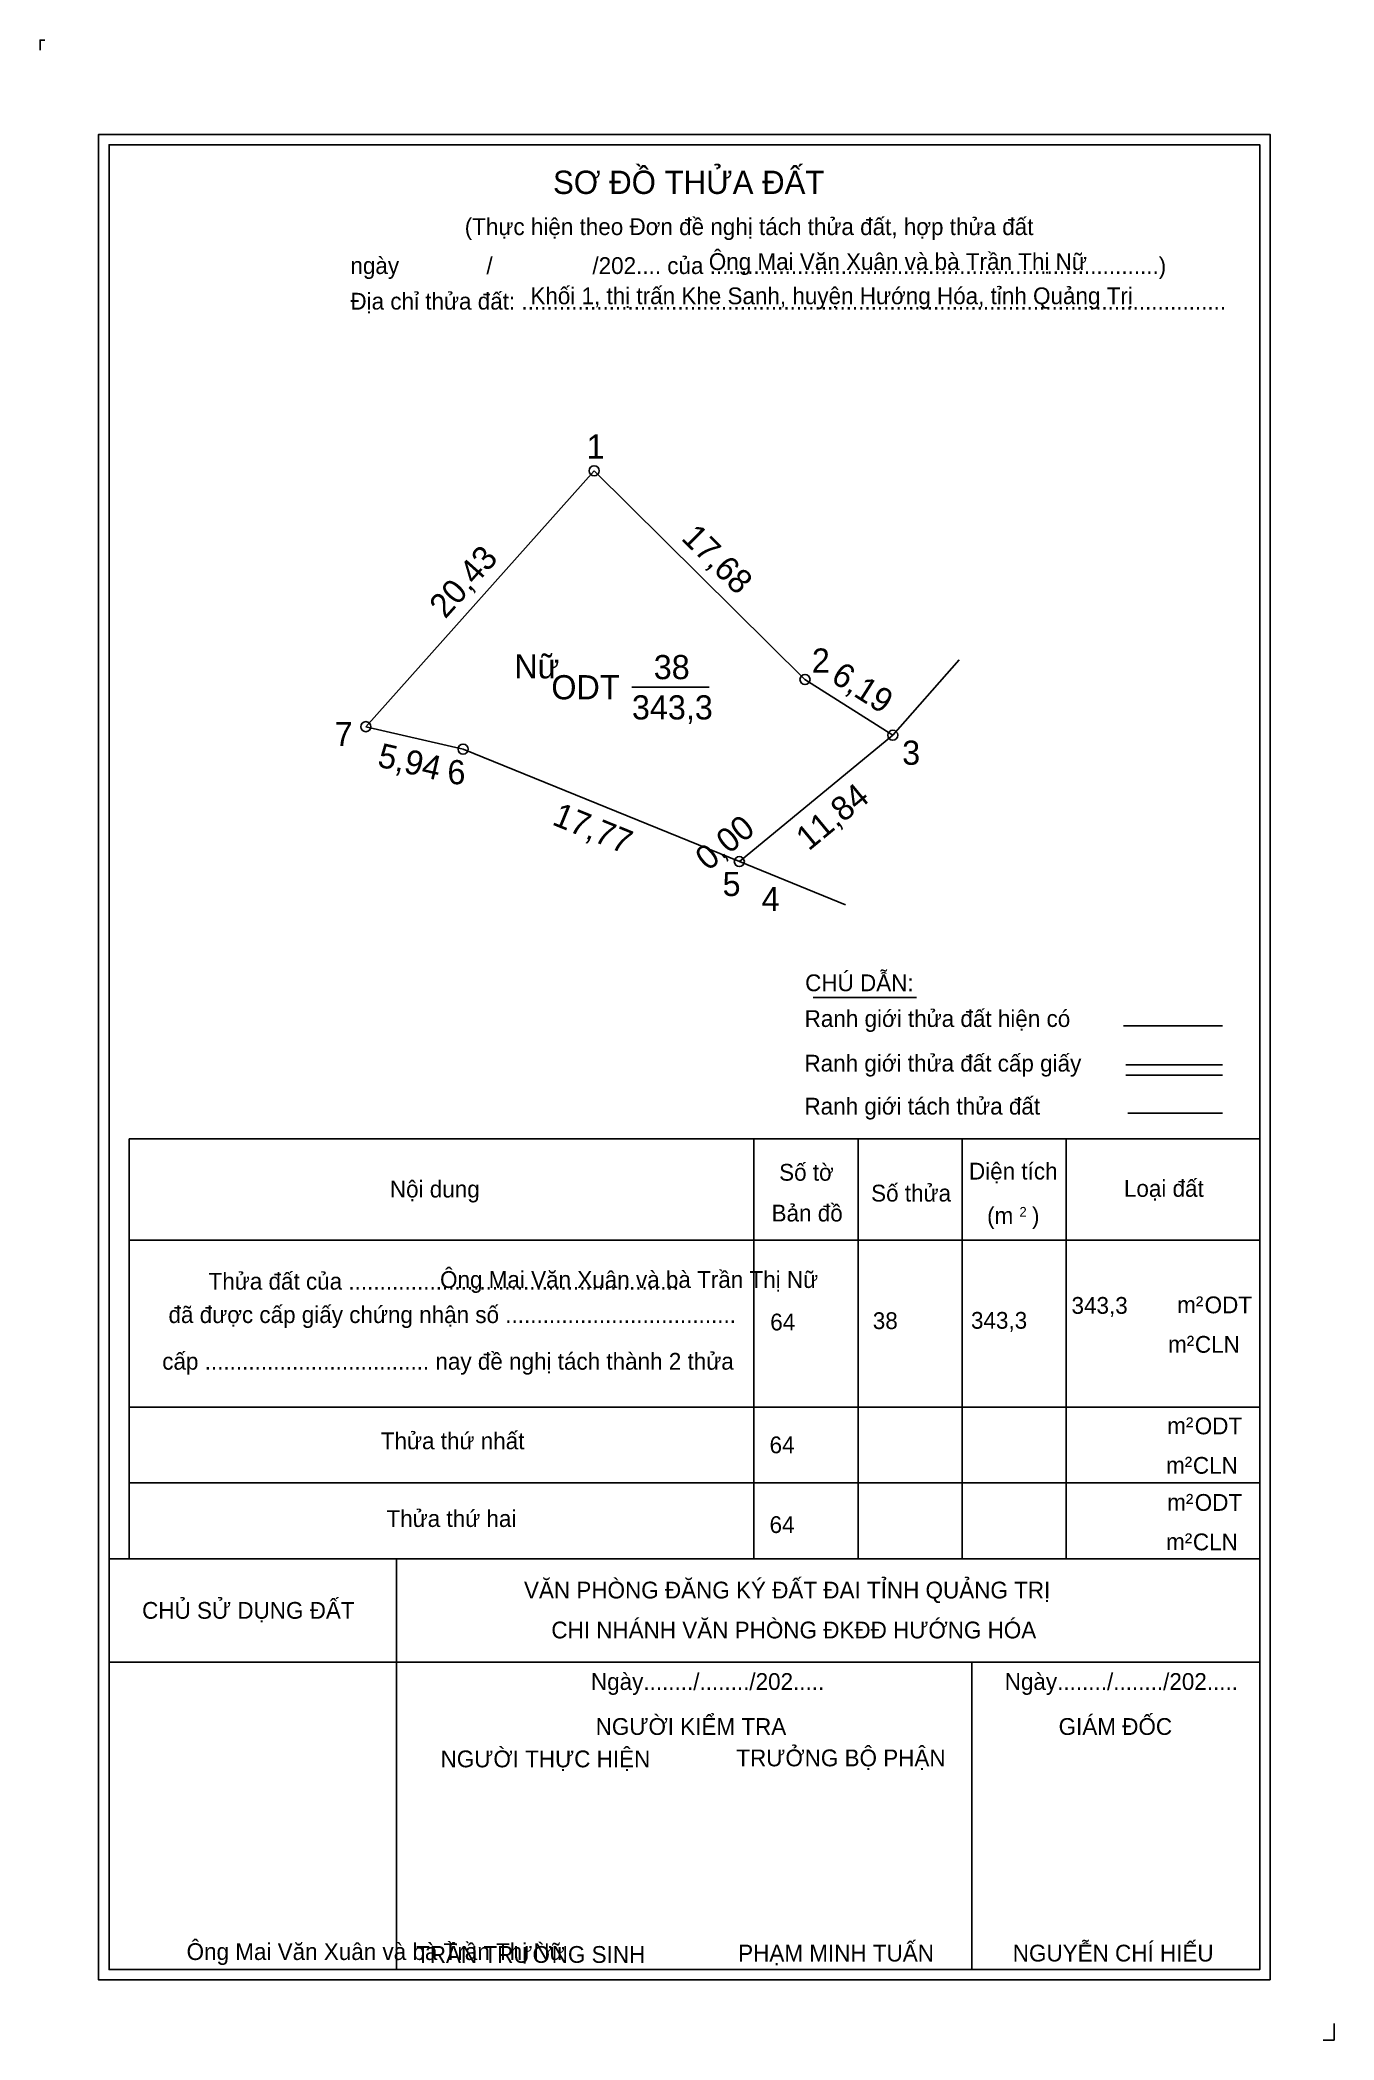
# Model space of a CAD drawing. Extents: x 551278 to 551355, y 1840172 to 1840291.
import ezdxf

# ---------------------------------------------------------------- set-up
doc = ezdxf.new("R2010")
doc.units = 0
for name, color, linetype in [('Level 10', 7, 'Continuous'), ('Level 20', 7, 'Continuous'), ('Level 6', 7, 'Continuous'), ('Level 60', 7, 'Continuous'), ('Level 61', 7, 'Continuous'), ('Level 63', 7, 'Continuous'), ('Level 8', 7, 'Continuous'), ('Level 9', 7, 'Continuous')]:
    doc.layers.add(name, color=color, linetype=linetype)

msp = doc.modelspace()

# ---------------------------------------------------------------- linework, layer by layer
at = {"layer": 'Level 10'}
for p, q in [((551296.94, 1840249.97), (551310.54, 1840265.22)), ((551310.54, 1840265.22), (551323.1, 1840252.78)), ((551328.33, 1840249.46), (551332.29, 1840253.95)), ((551323.1, 1840252.78), (551328.33, 1840249.46)), ((551302.73, 1840248.63), (551296.94, 1840249.97)), ((551319.19, 1840241.93), (551302.73, 1840248.63)), ((551328.33, 1840249.46), (551319.19, 1840241.93)), ((551319.19, 1840241.93), (551319.19, 1840241.93)), ((551319.19, 1840241.93), (551325.51, 1840239.36))]:
    msp.add_line(p, q, dxfattribs=at)
at = {"layer": 'Level 20'}
for centre in [(551310.54, 1840265.22), (551323.1, 1840252.78), (551296.94, 1840249.97), (551328.33, 1840249.46), (551302.73, 1840248.63), (551319.19, 1840241.93), (551319.19, 1840241.93)]:
    msp.add_circle(centre, 0.3, dxfattribs=at)
at = {"layer": 'Level 6'}
msp.add_line((551312.79, 1840252.32), (551317.4, 1840252.32), dxfattribs=at)
at = {"layer": 'Level 60'}
for p, q in [((551323.59, 1840233.84), (551329.75, 1840233.84)), ((551342.08, 1840232.15), (551347.98, 1840232.15)), ((551342.21, 1840229.82), (551347.98, 1840229.82)), ((551342.21, 1840229.2), (551347.98, 1840229.2)), ((551342.33, 1840226.95), (551347.98, 1840226.95)), ((551350.19, 1840225.41), (551282.84, 1840225.41)), ((551282.84, 1840225.41), (551282.84, 1840200.39)), ((551320.05, 1840225.41), (551320.05, 1840200.39)), ((551326.26, 1840225.41), (551326.26, 1840200.39)), ((551332.46, 1840225.41), (551332.46, 1840200.39)), ((551338.66, 1840225.41), (551338.66, 1840200.39)), ((551350.19, 1840200.39), (551350.19, 1840225.41)), ((551350.19, 1840219.38), (551282.84, 1840219.38)), ((551350.19, 1840209.42), (551282.84, 1840209.42)), ((551350.19, 1840204.91), (551282.84, 1840204.91)), ((551282.84, 1840200.39), (551350.19, 1840200.39)), ((551350.19, 1840200.39), (551282.84, 1840200.39)), ((551298.77, 1840200.39), (551298.77, 1840175.92)), ((551350.19, 1840194.24), (551281.64, 1840194.24)), ((551333.05, 1840194.24), (551333.05, 1840175.92))]:
    msp.add_line(p, q, dxfattribs=at)
for points in [[(551350.81, 1840175.3), (551281.02, 1840175.3), (551281.02, 1840285.26), (551350.81, 1840285.26)], [(551350.19, 1840175.92), (551281.64, 1840175.92), (551281.64, 1840284.64), (551350.19, 1840284.64)], [(551282.84, 1840200.39), (551350.19, 1840200.39), (551350.19, 1840225.41), (551282.84, 1840225.41)], [(551281.64, 1840175.92), (551350.19, 1840175.92), (551350.19, 1840200.39), (551281.64, 1840200.39)]]:
    msp.add_lwpolyline(points, close=True, dxfattribs=at)
at = {"layer": 'Level 61'}
for points in [[(551277.53, 1840290.27), (551277.53, 1840290.88), (551277.82, 1840290.88)], [(551354.62, 1840172.71), (551354.62, 1840171.72), (551353.98, 1840171.72)]]:
    msp.add_lwpolyline(points, dxfattribs=at)

# ---------------------------------------------------------------- texts
at = {"layer": 'Level 6'}
for s, p in [('Nữ', (551305.78, 1840252.85)), ('38', (551314.09, 1840252.8)), ('ODT', (551307.99, 1840251.6)), ('343,3', (551312.79, 1840250.4))]:
    msp.add_text(s, height=1.44, dxfattribs=at).set_placement(p)
at = {"layer": 'Level 60'}
for s, height, p in [('SƠ ĐỒ THỬA ĐẤT', 1.388, (551308.09, 1840281.71)), ('(Thực hiện theo Đơn đề nghị tách thửa đất, hợp thửa đất', 1, (551302.83, 1840279.26)), ('ngày              /                /202.... của ........................................................................)', 1, (551296.02, 1840276.94)), ('Địa chỉ thửa đất: .................................................................................................................', 1, (551296.02, 1840274.82)), ('CHÚ DẪN:', 1, (551323.11, 1840234.21)), ('Ranh giới thửa đất hiện có', 1, (551323.08, 1840232.08)), ('Ranh giới thửa đất cấp giấy', 1, (551323.07, 1840229.42)), ('Ranh giới tách thửa đất', 1, (551323.07, 1840226.86)), ('Số tờ', 1, (551321.56, 1840222.92)), ('Diện tích', 1, (551332.87, 1840222.99)), ('Nội dung', 1, (551298.37, 1840221.92)), ('Số thửa', 1, (551327.04, 1840221.68)), ('Loại đất', 1, (551342.1, 1840221.96)), ('Bản đồ', 1, (551321.11, 1840220.49)), ('(m   )', 1, (551333.95, 1840220.34)), ('2', 0.575, (551335.88, 1840220.78)), ('Thửa đất của .....................................................', 1, (551287.57, 1840216.43)), (' đã được cấp giấy chứng nhận số .....................................', 1, (551284.81, 1840214.44)), ('m²', 1, (551345.27, 1840215.03)), ('ODT', 1, (551346.91, 1840215.02)), ('cấp .................................... nay đề nghị tách thành 2 thửa', 1, (551284.81, 1840211.66)), ('m²', 1, (551344.73, 1840212.68)), ('CLN', 1, (551346.33, 1840212.67)), ('Thửa thứ nhất', 1, (551297.83, 1840206.92)), ('m²', 1, (551344.68, 1840207.82)), ('ODT', 1, (551346.32, 1840207.81)), ('m²', 1, (551344.61, 1840205.47)), ('CLN', 1, (551346.21, 1840205.46)), ('m²', 1, (551344.68, 1840203.26)), ('ODT', 1, (551346.32, 1840203.25)), ('Thửa thứ hai', 1, (551298.17, 1840202.29)), ('m²', 1, (551344.61, 1840200.91)), ('CLN', 1, (551346.21, 1840200.9)), ('VĂN PHÒNG ĐĂNG KÝ ĐẤT ĐAI TỈNH QUẢNG TRỊ', 1, (551306.36, 1840198.03)), ('CHỦ SỬ DỤNG ĐẤT', 1, (551283.61, 1840196.82)), ('CHI NHÁNH VĂN PHÒNG ĐKĐĐ HƯỚNG HÓA', 1, (551307.99, 1840195.65)), ('Ngày......../......../202.....', 1, (551310.35, 1840192.58)), ('Ngày......../......../202.....', 1, (551335, 1840192.58)), ('NGƯỜI KIỂM TRA', 1, (551310.63, 1840189.9)), ('GIÁM ĐỐC', 1, (551338.21, 1840189.9)), ('NGƯỜI THỰC HIỆN', 1, (551301.39, 1840187.97)), ('TRƯỞNG BỘ PHẬN', 1, (551319.01, 1840188.03)), ('TRẦN TRƯỜNG SINH', 1, (551299.93, 1840176.32)), ('PHẠM MINH TUẤN', 1, (551319.12, 1840176.4)), ('NGUYỄN CHÍ HIẾU', 1, (551335.48, 1840176.4))]:
    msp.add_text(s, height=height, dxfattribs=at).set_placement(p)
at = {"layer": 'Level 63'}
for s, p in [('Ông Mai Văn Xuân và bà Trần Thị Nữ', (551317.37, 1840277.18)), ('Khối 1, thị trấn Khe Sanh, huyện Hướng Hóa, tỉnh Quảng Trị', (551306.74, 1840275.14)), ('Ông Mai Văn Xuân và bà Trần Thị Nữ', (551301.36, 1840216.53)), ('64', (551321.03, 1840214)), ('38', (551327.14, 1840214.08)), ('343,3', (551332.99, 1840214.1)), ('343,3', (551338.98, 1840214.99)), ('64', (551320.99, 1840206.68)), ('64', (551320.99, 1840201.93)), ('Ông Mai Văn Xuân và bà Trần Thị Nữ', (551286.26, 1840176.49))]:
    msp.add_text(s, height=1, dxfattribs=at).set_placement(p)
at = {"layer": 'Level 8'}
for s, rotation, p in [('17,68', 315.275, (551315.67, 1840261.15)), ('20,43', 48.2733, (551301.67, 1840256.35)), ('6,19', 327.5927, (551324.57, 1840252.7)), ('5,94', 346.9693, (551297.57, 1840247.61)), ('11,84', 39.4835, (551323.32, 1840242.53)), ('17,77', 337.8513, (551307.97, 1840244.16)), ('0,00', 39.2894, (551317.32, 1840241.33))]:
    msp.add_text(s, height=1.44, rotation=rotation, dxfattribs=at).set_placement(p)
at = {"layer": 'Level 9'}
for s, p in [('1', (551310.09, 1840265.94)), ('2', (551323.51, 1840253.19)), ('7', (551295.08, 1840248.81)), ('3', (551328.89, 1840247.7)), ('6', (551301.8, 1840246.54)), ('5', (551318.19, 1840239.88)), ('4', (551320.52, 1840238.98))]:
    msp.add_text(s, height=1.44, dxfattribs=at).set_placement(p)

doc.saveas('drawing.dxf')
